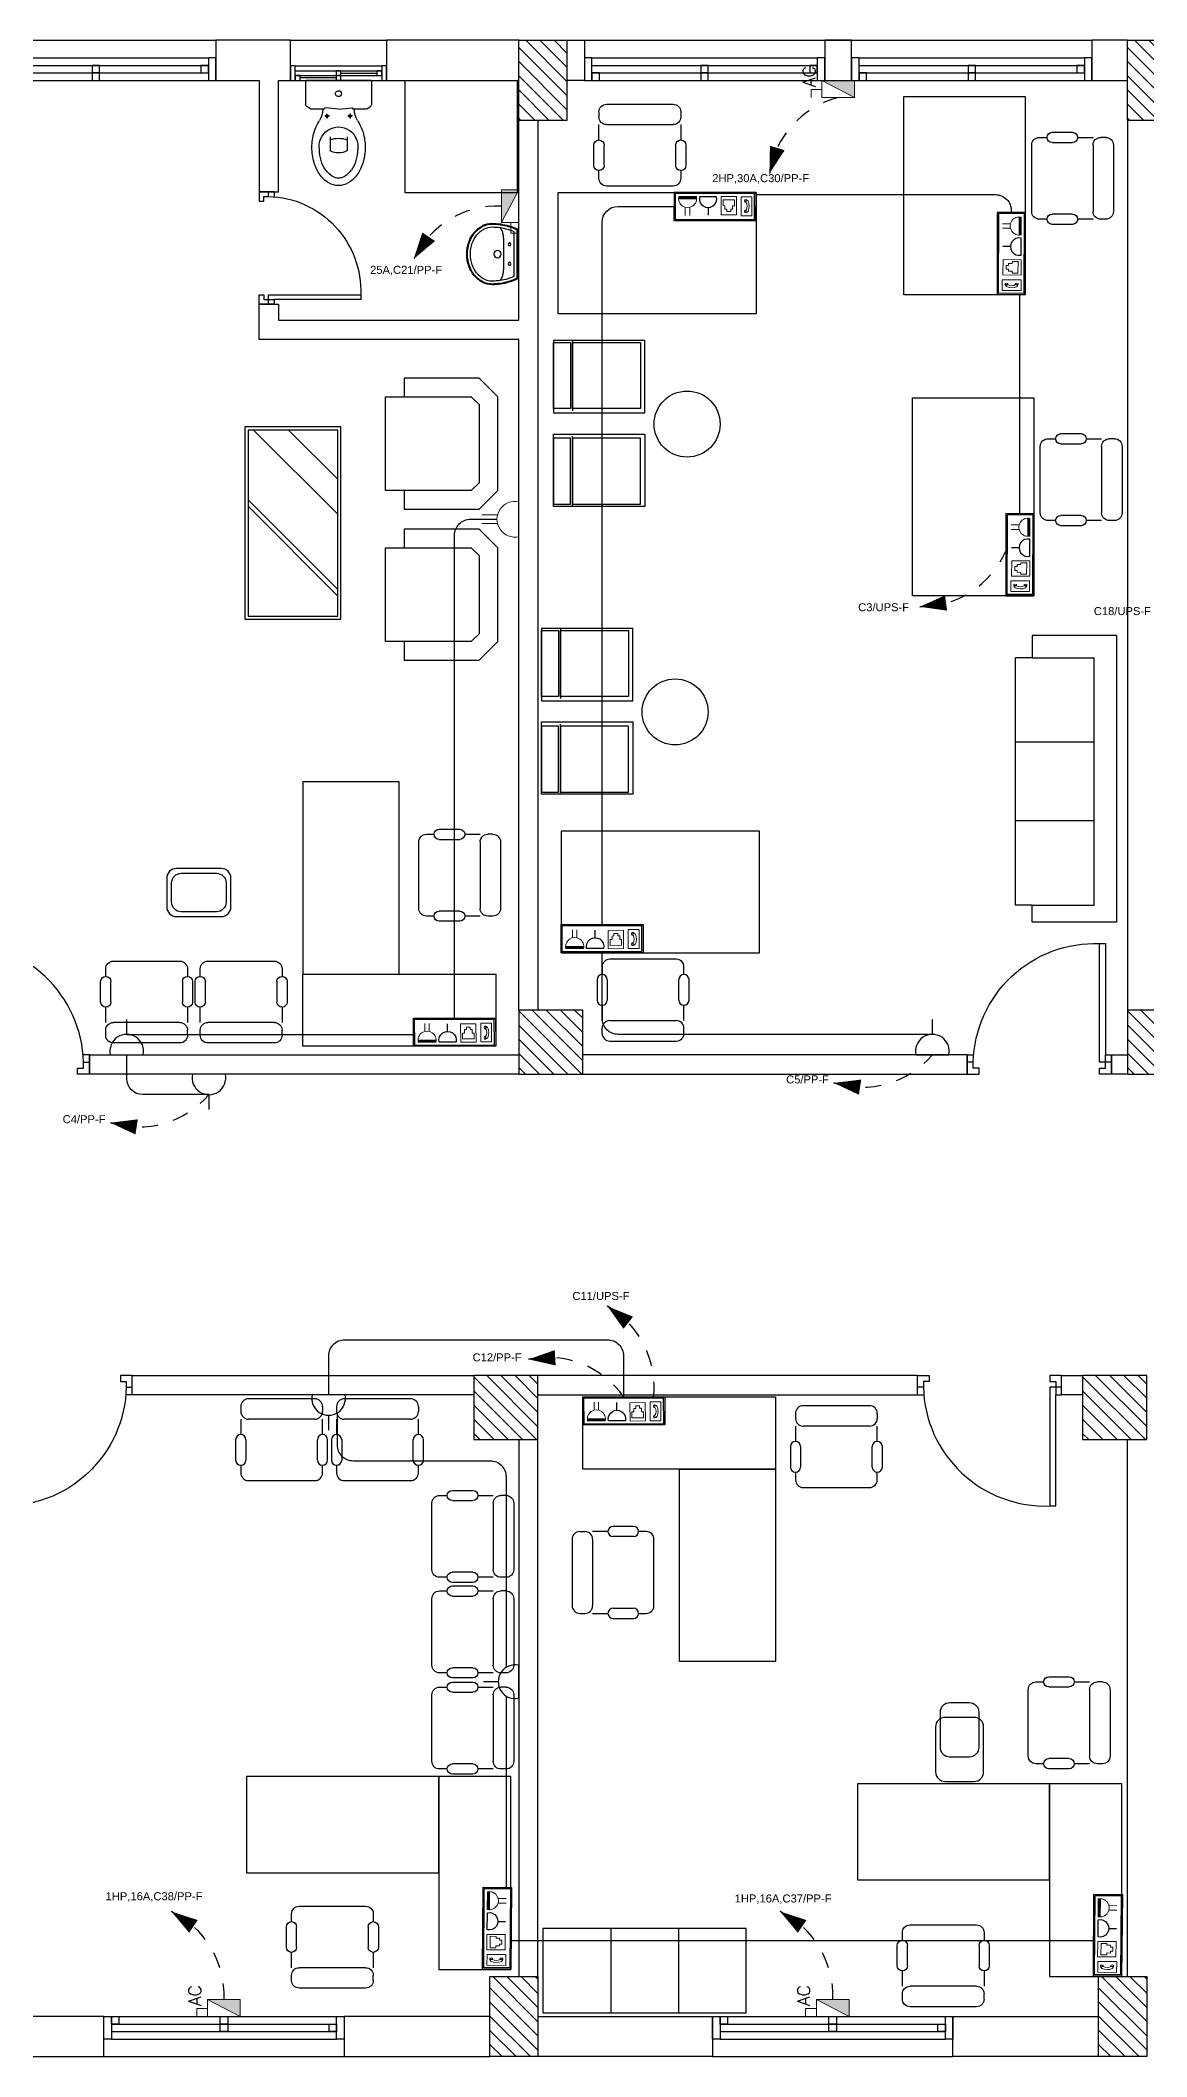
# Model space of a CAD drawing. Header units: metres. Extents: x -107 to 62, y 472 to 1032.
# Drawn here: x 38.63 to 45.54, y 482.81 to 495.39 of the extents above; entities that cross this region are included whole.
import ezdxf

# ---------------------------------------------------------------- set-up
doc = ezdxf.new("R2010")
doc.units = ezdxf.units.M
doc.header["$MEASUREMENT"] = 0
for name, pattern in [('ACAD_ISO02W100', [15, 12, -3]), ('DASHED', [0.75, 0.5, -0.25]), ('DASHED2', [0.375, 0.25, -0.125]), ('HIDDEN', [0.375, 0.25, -0.125])]:
    doc.linetypes.add(name, pattern=pattern)
doc.layers.get('0').update_dxf_attribs({"color": 8})
for name, color, linetype, lineweight in [('.', 7, 'Continuous', 9), ('Data & Telephone', 6, 'Continuous', 9), ('E-SOCKET', 2, 'Continuous', 25), ('E-TEXT-I', 4, 'Continuous', 30), ('Electrecalllll', 1, 'Continuous', 9), ('Legends', 3, 'Continuous', 9), ('lighting linea', 3, 'DASHED2', 0), ('power', 3, 'Continuous', 9)]:
    doc.layers.add(name, color=color, linetype=linetype, lineweight=lineweight)
for name, color, linetype in [('A-1st-FURN$0$A-FURN', 11, 'Continuous'), ('A-1st-FURN$0$ESYA', 11, 'Continuous'), ('A-1st-TOI$0$A-FLOR-PFIX', 140, 'Continuous'), ('A-1st-WALL$0$A-DOOR', 151, 'Continuous'), ('A-1st-WALL$0$A-GLAZ', 121, 'Continuous'), ('A-1st-WALL$0$A-WALL', 254, 'Continuous'), ('A-1st-WALL$0$A-WALL-ELEV', 31, 'Continuous'), ('A-COL-FNL$0$A-COLS-CONC', 6, 'Continuous'), ('A-COL-FNL$0$A-HTCH', 80, 'Continuous'), ('E-LEADER', 30, 'Continuous'), ('Layer1', 24, 'ACAD_ISO02W100'), ('Power W', 3, 'Continuous')]:
    doc.layers.add(name, color=color, linetype=linetype)
doc.styles.add('ROMANC', font='romanc.shx', dxfattribs={"height": 3})
doc.styles.get("Standard").update_dxf_attribs({"font": 'arial.ttf'})

# ---------------------------------------------------------------- blocks, each defined once
blk = doc.blocks.new('A-1st-TOI$0$105')
at = {"layer": 'A-1st-TOI$0$A-FLOR-PFIX'}
for p, q in [((-1.7, 1526.3), (39.7, 1526.3)), ((37.8, 1523.3), (0.2, 1523.3)), ((7.8, 1514.6), (3.2, 1514.2)), ((19, 1514.6), (7.8, 1514.6)), ((30.2, 1514.6), (19, 1514.6)), ((34.8, 1514.2), (30.2, 1514.6))]:
    blk.add_line(p, q, dxfattribs=at)
at = {"layer": 'A-1st-TOI$0$A-FLOR-PFIX', "color": 8}
blk.add_line((39.3, 1525.7), (-1.3, 1525.7), dxfattribs=at)
at = {"layer": 'A-1st-TOI$0$A-FLOR-PFIX'}
for centre in [(10.9, 1519.6), (27.1, 1519.6)]:
    blk.add_circle(centre, 1.21, dxfattribs=at)
at = {"layer": 'A-1st-TOI$0$A-FLOR-PFIX', "color": 8}
blk.add_circle((19, 1509.5), 3.04, dxfattribs=at)
at = {"layer": 'A-1st-TOI$0$A-FLOR-PFIX'}
for centre, radius, start, end in [((31.1, 1508.5), 37.3, 151.4654, 163.4828), ((31.1, 1508.5), 34.2, 154.4467, 163.4828), ((7, 1508.5), 34.2, 16.5172, 25.5533), ((7, 1508.5), 37.3, 16.5172, 28.5346), ((42.7, 1505), 49.4, 163.4828, 180), ((11, 1505), 17.7, 180, 206.7277), ((42.7, 1505), 46.4, 163.4828, 180), ((11, 1505), 14.7, 180, 206.7277), ((2.8, 1505.4), 8.46, 110.3115, 135.1981), ((5.8, 1497.3), 17.1, 98.7165, 110.3115), ((32.2, 1497.3), 17.1, 69.6885, 81.2835), ((35.2, 1505.4), 8.46, 44.8019, 69.6885), ((-4.7, 1505), 46.4, 0, 16.5172), ((27, 1505), 14.7, 333.2723, 360), ((-4.7, 1505), 49.4, 0, 16.5172), ((27, 1505), 17.7, 333.2723, 0), ((14.9, 1507), 22, 206.7277, 230.5599), ((14.9, 1507), 19, 206.7277, 230.5599), ((17.4, 1510), 26, 230.5599, 251.1848), ((17.4, 1510), 22.9, 230.5599, 251.1848), ((19, 1514.8), 28, 251.1848, 270), ((19, 1514.8), 28, 270, 288.8152), ((20.6, 1510), 22.9, 288.8152, 309.4401), ((20.6, 1510), 26, 288.8152, 309.4401), ((23.1, 1507), 19, 309.4401, 333.2723), ((23.1, 1507), 22, 309.4401, 333.2723), ((19, 1514.8), 31, 251.1848, 270), ((19, 1514.8), 31, 270, 288.8152)]:
    blk.add_arc(centre, radius, start, end, dxfattribs=at)
at = {"layer": 'A-1st-TOI$0$A-FLOR-PFIX', "color": 8}
for centre, radius, start, end in [((31.1, 1508.5), 36.6, 152.0283, 163.4828), ((7, 1508.5), 36.6, 16.5172, 27.9717), ((42.7, 1505), 48.8, 163.4828, 180), ((11, 1505), 17.1, 180, 206.7277), ((-4.7, 1505), 48.8, 0, 16.5172), ((27, 1505), 17.1, 333.2723, 360), ((14.9, 1507), 21.4, 206.7277, 230.5599), ((17.4, 1510), 25.4, 230.5599, 251.1848), ((20.6, 1510), 25.4, 288.8152, 309.4401), ((23.1, 1507), 21.4, 309.4401, 333.2723), ((19, 1514.8), 30.4, 251.1848, 270), ((19, 1514.8), 30.4, 270, 288.8152)]:
    blk.add_arc(centre, radius, start, end, dxfattribs=at)
blk = doc.blocks.new('A-1st-TOI$0$TOILET')
at = {"layer": 'A-1st-TOI$0$A-FLOR-PFIX'}
for p, q in [((-206, 79), (-206, -69)), ((201, 83), (-201, 83)), ((206, 79), (206, -69)), ((-176, -95), (-202, -77)), ((-93, -97), (-170, -97)), ((-87, -90), (-90, -95)), ((0, -97), (-83, -88)), ((0, -97), (83, -88)), ((86, -90), (88, -95)), ((170, -97), (92, -97)), ((176, -95), (202, -77))]:
    blk.add_line(p, q, dxfattribs=at)
at = {"layer": 'A-1st-TOI$0$A-FLOR-PFIX', "color": 8}
for p, q in [((-72, -125), (-72, -154)), ((72, -124), (72, -154)), ((-57, -139), (-86, -139)), ((87, -139), (58, -139)), ((-53, -269), (-53, -354)), ((53, -269), (53, -354))]:
    blk.add_line(p, q, dxfattribs=at)
at = {"layer": 'A-1st-TOI$0$A-FLOR-PFIX', "extrusion": (0, 0, -1)}
for centre, major_axis, start_param, end_param in [((-201, 79), (3.27, -3.27), 2.356194, 3.926991), ((201, 79), (3.27, 3.27), 5.497787, 7.068583), ((-196, -69), (6.53, 6.53), 2.976444, 3.926991), ((-170, -88), (6.53, 6.53), 2.356194, 2.976444), ((-243, -96), (102, -102), -0.779719, -0.263382), ((-93, -93), (2.61, 2.61), 1.293407, 2.356194), ((-83, -92), (2.61, -2.61), 2.864203, 4.034681), ((83, -92), (2.61, -2.61), 3.819301, 5.127948), ((92, -93), (2.61, -2.61), 0.785398, 1.986355), ((243, -96), (102, 102), 3.404975, 3.921312), ((170, -88), (6.53, -6.53), 0.165149, 0.785398), ((196, -69), (6.53, -6.53), -0.785398, 0.165149), ((173, -335), (240, -240), 2.356194, 2.638034), ((88, -310), (177, 177), 4.208831, 4.530769), ((0, -329), (85.8, 85.8), 3.768292, 7.227283), ((-88, -310), (177, -177), -1.389176, -1.067238), ((-173, -335), (240, -240), -1.067238, -0.785398), ((173, -335), (240, 240), 3.645151, 3.926991), ((173, -335), (207, -207), 2.074355, 2.310238), ((-173, -335), (207, 207), 0.831354, 1.067238), ((-173, -335), (240, 240), 0.785398, 1.067238), ((88, -360), (177, 177), 3.316917, 3.645151), ((34, -397), (131, -131), 1.320326, 1.74612), ((88, -360), (145, 145), 3.316917, 3.645151), ((34, -397), (98.1, 98.1), 2.891122, 3.316917), ((-34, -397), (98.1, -98.1), -0.175324, 0.250471), ((-34, -397), (131, 131), 1.395472, 1.821267), ((-88, -360), (145, -145), -0.503558, -0.175324), ((-88, -360), (177, -177), -0.503558, -0.175324), ((0, -455), (83.6, -83.6), 0.785398, 1.320326), ((0, -455), (50.9, -50.9), 0.785398, 1.320326), ((0, -455), (50.9, 50.9), 1.821267, 2.356194), ((0, -455), (83.6, 83.6), 1.821267, 2.356194)]:
    blk.add_ellipse(centre, major_axis=major_axis, ratio=1, start_param=start_param, end_param=end_param, dxfattribs=at)
at = {"layer": 'A-1st-TOI$0$A-FLOR-PFIX', "color": 8, "extrusion": (0, 0, -1)}
for centre, major_axis, start_param, end_param in [((0, 0), (13.1, -13.1), 0.785398, 3.926991), ((0, 0), (13.1, -13.1), 3.926991, 7.068583), ((-72, -139), (5.72, 5.72), 3.926991, 7.068583), ((-72, -139), (5.72, 5.72), 0.785398, 3.926991), ((72, -139), (5.72, 5.72), 3.926991, 7.068583), ((72, -139), (5.72, 5.72), 0.785398, 3.926991), ((0, -435), (111, 111), 5.153406, 5.842169), ((-49, -354), (2.61, 2.61), 2.846054, 3.926991), ((0, -261), (76.9, -76.9), 0.295539, 1.275258), ((49, -354), (2.61, -2.61), -0.785398, 0.295539)]:
    blk.add_ellipse(centre, major_axis=major_axis, ratio=1, start_param=start_param, end_param=end_param, dxfattribs=at)
blk = doc.blocks.new('A-1st-TOI')
at = {"layer": 'A-1st-TOI$0$A-FLOR-PFIX'}
blk.add_lwpolyline([(38857, 14165), (38157, 14165), (38157, 14865), (38813, 14865), (38857, 14865), (38857, 14615)], close=True, dxfattribs=at)
blk.add_blockref('A-1st-TOI$0$TOILET', (37741, 14783), dxfattribs=at)
at = {"layer": 'A-1st-TOI$0$A-FLOR-PFIX', "xscale": -7.444918917468441, "yscale": 7.444918917468441, "zscale": 7.444918917468441, "rotation": 270}
blk.add_blockref('A-1st-TOI$0$105', (27495, 13641), dxfattribs=at)
blk = doc.blocks.new('A-1st-WALL$0$DOO1')
at = {"layer": 'A-1st-WALL$0$A-DOOR'}
for q in [(-74, -74), (-34, -120)]:
    blk.add_line((-74, -120), q, dxfattribs=at)
blk.add_lwpolyline([(-37, -74), (-74, -74), (-74, 0), (0, 0), (0, -37), (-37, -37), (-37, -74, 0.418149), (752, -814)], format="xyb", dxfattribs=at)
blk.add_lwpolyline([(826, -74), (752, -74), (752, -814), (789, -814), (789, -120), (826, -120), (826, 0), (752, 0), (752, -37), (789, -37), (789, -120)], dxfattribs=at)
blk = doc.blocks.new('A-1st-WALL$0$Win 1600')
for p, q in [((-750, 150), (750, 150)), ((-750, 100), (750, 100)), ((-750, 50), (750, 50)), ((-750, 0), (750, 0))]:
    blk.add_line(p, q)
for points in [[(-800, 0), (-750, 0), (-750, 150), (-800, 150)], [(750, 0), (800, 0), (800, 150), (750, 150)], [(-750, 0), (-700, 0), (-700, 50), (-750, 50)], [(-25, 50), (25, 50), (25, 100), (-25, 100)], [(-25, 0), (25, 0), (25, 50), (-25, 50)], [(700, 50), (750, 50), (750, 100), (700, 100)]]:
    blk.add_lwpolyline(points, close=True)
blk = doc.blocks.new('A-1st-WALL$0$Win 1000')
for p, q in [((-450, 150), (450, 150)), ((-450, 100), (450, 100)), ((-450, 50), (450, 50)), ((-450, 0), (450, 0)), ((-25, 25), (-400, 25)), ((25, 75), (400, 75))]:
    blk.add_line(p, q)
for points in [[(-500, 0), (-450, 0), (-450, 150), (-500, 150)], [(-450, 0), (-400, 0), (-400, 50), (-450, 50)], [(-25, 50), (25, 50), (25, 100), (-25, 100)], [(-25, 0), (25, 0), (25, 50), (-25, 50)], [(400, 50), (450, 50), (450, 100), (400, 100)], [(450, 0), (500, 0), (500, 150), (450, 150)]]:
    blk.add_lwpolyline(points, close=True)
blk = doc.blocks.new('A-1st-WALL')
at = {"layer": 'A-1st-WALL$0$A-WALL'}
for p, q in [((37441, 15116), (36976, 15116)), ((36976, 15116), (36976, 14866)), ((37441, 14866), (37441, 15116)), ((38866, 15116), (38041, 15116)), ((38041, 15116), (38041, 14866)), ((39166, 15116), (39276, 15116)), ((39276, 15116), (39276, 14866)), ((40776, 15116), (40944, 15116)), ((40944, 15116), (40776, 15116)), ((40776, 15116), (40776, 14866)), ((40944, 14866), (40944, 15116)), ((42666, 15116), (42444, 15116)), ((42444, 15116), (42444, 14866)), ((36976, 14866), (37246, 14866)), ((37246, 14866), (37246, 14170)), ((37366, 14170), (37366, 14866)), ((37366, 14866), (37441, 14866)), ((38041, 14866), (38866, 14866)), ((39276, 14866), (39166, 14866)), ((40776, 14866), (40944, 14866)), ((42444, 14866), (42666, 14866)), ((38866, 13370), (38866, 14620)), ((38986, 14616), (38986, 9066)), ((42666, 14616), (42666, 9066)), ((37246, 14170), (37366, 14170)), ((37246, 13250), (37246, 13470)), ((37246, 13470), (37366, 13470)), ((37366, 13470), (37366, 13370)), ((37366, 13370), (38866, 13370)), ((38866, 13250), (37246, 13250)), ((38866, 9066), (38866, 13250)), ((36186, 8666), (36186, 8786)), ((36186, 8786), (38866, 8786)), ((41666, 8786), (39266, 8786)), ((41666, 8666), (41666, 8786)), ((42566, 8786), (42666, 8786)), ((42566, 8666), (42566, 8786)), ((38866, 8666), (36186, 8666)), ((39266, 8666), (41666, 8666)), ((42666, 8666), (42566, 8666)), ((36453, 6786), (38586, 6786)), ((36453, 6666), (36453, 6786)), ((41355, 6786), (38986, 6786)), ((41355, 6666), (41355, 6786)), ((42255, 6786), (42386, 6786)), ((42255, 6666), (42255, 6786)), ((38586, 6666), (36453, 6666)), ((38986, 6666), (41355, 6666)), ((42386, 6666), (42255, 6666)), ((38866, 6386), (38866, 3036)), ((38986, 3036), (38986, 6386)), ((42666, 3036), (42666, 6386)), ((36276, 2786), (35186, 2786)), ((36276, 2536), (36276, 2786)), ((38686, 2786), (37776, 2786)), ((37776, 2786), (37776, 2536)), ((38986, 2786), (40076, 2786)), ((40076, 2786), (40076, 2536)), ((41576, 2536), (41576, 2786)), ((41576, 2786), (42486, 2786)), ((35316, 2536), (36276, 2536)), ((37776, 2536), (38686, 2536)), ((40076, 2536), (38986, 2536)), ((42486, 2536), (41576, 2536))]:
    blk.add_line(p, q, dxfattribs=at)
at = {"layer": 'A-1st-WALL$0$A-WALL-ELEV'}
for p, q in [((35476, 15116), (36976, 15116)), ((37441, 15116), (38041, 15116)), ((39276, 15116), (40776, 15116)), ((40944, 15116), (42444, 15116)), ((36276, 2536), (37776, 2536)), ((40076, 2536), (41576, 2536))]:
    blk.add_line(p, q, dxfattribs=at)
at = {"layer": 'A-1st-WALL$0$A-DOOR', "xscale": -0.7780309869113328, "yscale": 0.7780309869113328, "zscale": 0.7780309869113328, "rotation": 90.00000000786747}
blk.add_blockref('A-1st-WALL$0$DOO1', (37246, 14113), dxfattribs=at)
at = {"layer": 'A-1st-WALL$0$A-DOOR', "rotation": 179.9999999921326}
blk.add_blockref('A-1st-WALL$0$DOO1', (36112, 8666), dxfattribs=at)
at = {"layer": 'A-1st-WALL$0$A-DOOR', "xscale": -1, "rotation": 180}
blk.add_blockref('A-1st-WALL$0$DOO1', (41740, 8666), dxfattribs=at)
at = {"layer": 'A-1st-WALL$0$A-DOOR', "xscale": -1}
blk.add_blockref('A-1st-WALL$0$DOO1', (36379, 6786), dxfattribs=at)
at = {"layer": 'A-1st-WALL$0$A-DOOR'}
blk.add_blockref('A-1st-WALL$0$DOO1', (41429, 6786), dxfattribs=at)
at = {"layer": 'A-1st-WALL$0$A-GLAZ'}
for name, p, xscale, yscale, zscale in [('A-1st-WALL$0$Win 1600', (36226, 14866), 0.9374999999999997, 0.9374999999999997, 0.9374999999999997), ('A-1st-WALL$0$Win 1600', (40026, 14866), 0.9374999999999997, 0.9374999999999997, 0.9374999999999997), ('A-1st-WALL$0$Win 1600', (41694, 14866), 0.9374999999999997, 0.9374999999999997, 0.9374999999999997), ('A-1st-WALL$0$Win 1000', (37741, 14866), 0.5999999999097964, 0.5999999999097964, 0.5999999999097964)]:
    blk.add_blockref(name, p, dxfattribs=dict(at, xscale=xscale, yscale=yscale, zscale=zscale))
at = {"layer": 'A-1st-WALL$0$A-GLAZ', "xscale": -0.9374999999999997, "yscale": 0.9374999999999997, "zscale": 0.9374999999999997, "rotation": 180}
for p in [(37026, 2786), (40826, 2786)]:
    blk.add_blockref('A-1st-WALL$0$Win 1600', p, dxfattribs=at)
blk = doc.blocks.new('A-1st-FURN$0$KOLTUKT')
at = {"layer": 'A-1st-FURN$0$ESYA'}
for p, q in [((-0.725, 0.4), (-0.675, 0.4)), ((-0.45, 0.4), (-0.6, 0.4)), ((-0.2, 0.45), (-0.4, 0.45)), ((-0.075, 0.4), (-0.15, 0.4)), ((-0.8, 0.325), (-0.8, -0.325)), ((-0.6, 0.325), (-0.6, -0.325)), ((-0.2, 0.35), (-0.4, 0.35)), ((0, -0.325), (0, 0.325)), ((-0.4, -0.35), (-0.2, -0.35)), ((-0.725, -0.4), (-0.675, -0.4)), ((-0.6, -0.4), (-0.45, -0.4)), ((-0.4, -0.45), (-0.2, -0.45)), ((-0.15, -0.4), (-0.075, -0.4))]:
    blk.add_line(p, q, dxfattribs=at)
for centre, radius, start, end in [((-0.725, 0.325), 0.075, 90, 180), ((-0.675, 0.325), 0.075, 0, 90), ((-0.4, 0.4), 0.05, 90, 270), ((-0.2, 0.4), 0.05, 270, 90), ((-0.075, 0.325), 0.075, 0, 90), ((-0.725, -0.325), 0.075, 180, 270), ((-0.675, -0.325), 0.075, 270, 0), ((-0.4, -0.4), 0.05, 90, 270), ((-0.2, -0.4), 0.05, 270, 90), ((-0.075, -0.325), 0.075, 270, 0)]:
    blk.add_arc(centre, radius, start, end, dxfattribs=at)
blk = doc.blocks.new('A-1st-FURN$0$table 1000')
at = {"layer": 'A-1st-FURN$0$A-FURN'}
for p, q in [((55, 1180), (580, 655)), ((273, 1180), (580, 874)), ((580, 185), (20, 745)), ((20, 705), (580, 145))]:
    blk.add_line(p, q, dxfattribs=at)
for points in [[(600, 1200), (0, 1200), (0, 0), (600, 0)], [(20, 20), (580, 20), (580, 1180), (20, 1180)]]:
    blk.add_lwpolyline(points, close=True, dxfattribs=at)
blk = doc.blocks.new('A-1st-FURN')
at = {"layer": 'A-1st-FURN$0$A-FURN', "linetype": 'Continuous'}
for p, q in [((39653, 13243), (39083, 13243)), ((39083, 13243), (39083, 12792)), ((39083, 12819), (39083, 13230)), ((39083, 13230), (39189, 13230)), ((39189, 13230), (39189, 12819)), ((39202, 13243), (39202, 12805)), ((39202, 13230), (39627, 13230)), ((39202, 12819), (39202, 13230)), ((39627, 13230), (39627, 12819)), ((39653, 12792), (39653, 13243)), ((39189, 12819), (39083, 12819)), ((39083, 12792), (39653, 12792)), ((39627, 12819), (39202, 12819)), ((39083, 12659), (39653, 12659)), ((39083, 12208), (39083, 12659)), ((39083, 12633), (39083, 12221)), ((39189, 12633), (39083, 12633)), ((39189, 12221), (39189, 12633)), ((39202, 12208), (39202, 12646)), ((39627, 12633), (39202, 12633)), ((39202, 12633), (39202, 12221)), ((39627, 12221), (39627, 12633)), ((39653, 12659), (39653, 12208)), ((39083, 12221), (39189, 12221)), ((39653, 12208), (39083, 12208)), ((39202, 12221), (39627, 12221)), ((39579, 11447), (39008, 11447)), ((39008, 11447), (39008, 10996)), ((39008, 11023), (39008, 11434)), ((39008, 11434), (39114, 11434)), ((39114, 11434), (39114, 11023)), ((39127, 11447), (39127, 11009)), ((39127, 11434), (39552, 11434)), ((39127, 11023), (39127, 11434)), ((39552, 11434), (39552, 11023)), ((39579, 10996), (39579, 11447)), ((42598, 11403), (42072, 11403)), ((42072, 11403), (42072, 11263)), ((42598, 11403), (42598, 9615)), ((42072, 11263), (41967, 11263)), ((41967, 9720), (41967, 11263)), ((42072, 11263), (42458, 11263)), ((42458, 9720), (42458, 11263)), ((39114, 11023), (39008, 11023)), ((39008, 10996), (39579, 10996)), ((39552, 11023), (39127, 11023)), ((39008, 10863), (39579, 10863)), ((39008, 10412), (39008, 10863)), ((39008, 10837), (39008, 10425)), ((39114, 10837), (39008, 10837)), ((39114, 10425), (39114, 10837)), ((39127, 10412), (39127, 10850)), ((39552, 10837), (39127, 10837)), ((39127, 10837), (39127, 10425)), ((39552, 10425), (39552, 10837)), ((39579, 10863), (39579, 10412)), ((42458, 10737), (41967, 10737)), ((39008, 10425), (39114, 10425)), ((39579, 10412), (39008, 10412)), ((39127, 10425), (39552, 10425)), ((42458, 10246), (41967, 10246)), ((42072, 9720), (41967, 9720)), ((42072, 9720), (42458, 9720)), ((42072, 9615), (42072, 9720)), ((42598, 9615), (42072, 9615))]:
    blk.add_line(p, q, dxfattribs=at)
at = {"layer": 'A-1st-FURN$0$A-FURN'}
for p, q in [((39440, 3335), (39440, 2809)), ((39863, 3335), (39863, 2809))]:
    blk.add_line(p, q, dxfattribs=at)
for points in [[(42028, 13529), (41270, 13529), (41270, 14766), (42028, 14766)], [(40348, 14167), (40348, 13409), (39112, 13409), (39112, 14167)], [(42082, 11650), (41324, 11650), (41324, 12886), (42082, 12886)], [(38119, 9290), (38119, 10490), (37519, 10490), (37519, 9290)], [(40368, 9423), (40368, 10181), (39131, 10181), (39131, 9423)], [(38722, 9290), (38722, 8840), (37519, 8840), (37519, 9290)], [(40469, 6652), (40469, 6202), (39266, 6202), (39266, 6652)], [(40469, 6202), (40469, 5002), (39869, 5002), (39869, 6202)], [(38367, 4283), (37167, 4283), (37167, 3683), (38367, 3683)], [(38817, 4283), (38367, 4283), (38367, 3080), (38817, 3080)], [(42180, 4239), (40980, 4239), (40980, 3639), (42180, 3639)], [(42630, 4239), (42180, 4239), (42180, 3036), (42630, 3036)], [(40286, 3335), (39017, 3335), (39017, 2809), (40286, 2809)]]:
    blk.add_lwpolyline(points, close=True, dxfattribs=at)
for points in [[(38151, 12308), (38151, 12191), (38619, 12191), (38736, 12308), (38736, 12892), (38619, 13009), (38151, 13009), (38151, 12892), (38570, 12892), (38619, 12844), (38619, 12356), (38570, 12308), (38034, 12308), (38034, 12892), (38570, 12892)], [(38151, 11366), (38151, 11249), (38619, 11249), (38736, 11366), (38736, 11950), (38619, 12067), (38151, 12067), (38151, 11950), (38570, 11950), (38619, 11901), (38619, 11414), (38570, 11366), (38034, 11366), (38034, 11950), (38570, 11950)]]:
    blk.add_lwpolyline(points, dxfattribs=at)
for points in [[(37069, 9709), (37069, 9889, 0.414214), (37009, 9949), (36729, 9949, 0.414214), (36669, 9889), (36669, 9709, 0.414214), (36729, 9649), (37009, 9649, 0.414214)], [(37039, 9859), (37039, 9739, -0.414214), (36979, 9679), (36759, 9679, -0.414214), (36699, 9739), (36699, 9859, -0.414214), (36759, 9919), (36979, 9919, -0.414214)], [(41558, 4745), (41678, 4745, -0.414214), (41738, 4685), (41738, 4465, -0.414214), (41678, 4405), (41558, 4405, -0.414214), (41498, 4465), (41498, 4685, -0.414214)], [(41708, 4653), (41528, 4653, 0.414214), (41468, 4593), (41468, 4313, 0.414214), (41528, 4253), (41708, 4253, 0.414214), (41768, 4313), (41768, 4593, 0.414214)]]:
    blk.add_lwpolyline(points, format="xyb", close=True, dxfattribs=at)
for centre in [(39917, 12722), (39842, 10926)]:
    blk.add_circle(centre, 206, dxfattribs=at)
for p, xscale, yscale, zscale, rotation in [((39622, 14207), -638.139513112259, 638.139513112259, 638.1395131122569, 90), ((36543, 9371), -638.1395131122569, 638.1395131122569, 638.1395131122569, 270), ((37133, 9371), -638.1395131122569, 638.1395131122569, 638.1395131122569, 270), ((39642, 9383), 638.139513112259, 638.139513112259, 638.139513112259, 90), ((37386, 6130), 638.1395131122569, 638.1395131122569, 638.1395131122569, 270), ((37984, 6130), 638.1395131122569, 638.1395131122569, 638.1395131122569, 270), ((40849, 6087), 638.1395131122569, 638.1395131122569, 638.1395131122569, 270), ((37703, 3474), -638.1395131122569, 638.1395131122569, 638.1395131122569, 270), ((41516, 3358), -638.1395131122569, 638.1395131122569, 638.1395131122569, 270)]:
    blk.add_blockref('A-1st-FURN$0$KOLTUKT', p, dxfattribs=dict(at, xscale=xscale, yscale=yscale, zscale=zscale, rotation=rotation))
at = {"layer": 'A-1st-FURN$0$A-FURN', "yscale": 638.1395131122569, "zscale": 638.1395131122569}
for p, xscale in [((42068, 14255), -638.1395131122569), ((42122, 12375), -638.1395131122569), ((38242, 9907), -638.1395131122569), ((38324, 5782), -638.1395131122569), ((39710, 5557), 638.1395131122569), ((38324, 5186), -638.1395131122569), ((42047, 4619), -638.1395131122569), ((38324, 4586), -638.1395131122569)]:
    blk.add_blockref('A-1st-FURN$0$KOLTUKT', p, dxfattribs=dict(at, xscale=xscale))
at = {"layer": 'A-1st-FURN$0$A-FURN'}
blk.add_blockref('A-1st-FURN$0$table 1000', (37156, 11504), dxfattribs=at)
blk = doc.blocks.new('A-COL-FNL')
at = {"layer": 'A-COL-FNL$0$A-HTCH'}
h = blk.add_hatch(dxfattribs=at)
h.set_pattern_fill('ANSI31', color=256, scale=500, angle=90)
h.paths.add_polyline_path([(38866, 15116), (39166, 15116), (39166, 14616), (38866, 14616)])
h = blk.add_hatch(dxfattribs=at)
h.set_pattern_fill('ANSI31', color=256, scale=500, angle=90)
h.paths.add_polyline_path([(42666, 15116), (42966, 15116), (42966, 14616), (42666, 14616)])
h = blk.add_hatch(dxfattribs=at)
h.set_pattern_fill('ANSI31', color=256, scale=500, angle=90)
h.paths.add_polyline_path([(39266, 8666), (39266, 9066), (38866, 9066), (38866, 8666)])
h = blk.add_hatch(dxfattribs=at)
h.set_pattern_fill('ANSI31', color=256, scale=500, angle=90)
h.paths.add_polyline_path([(43066, 8666), (43066, 9066), (42666, 9066), (42666, 8666)])
h = blk.add_hatch(dxfattribs=at)
h.set_pattern_fill('ANSI31', color=256, scale=500, angle=90)
h.paths.add_polyline_path([(38986, 6386), (38986, 6786), (38586, 6786), (38586, 6386)])
h = blk.add_hatch(dxfattribs=at)
h.set_pattern_fill('ANSI31', color=256, scale=500, angle=90)
h.paths.add_polyline_path([(42786, 6386), (42786, 6786), (42386, 6786), (42386, 6386)])
h = blk.add_hatch(dxfattribs=at)
h.set_pattern_fill('ANSI31', color=256, scale=500, angle=90)
h.paths.add_polyline_path([(38686, 3036), (38986, 3036), (38986, 2536), (38686, 2536)])
h = blk.add_hatch(dxfattribs=at)
h.set_pattern_fill('ANSI31', color=256, scale=500, angle=90)
h.paths.add_polyline_path([(42486, 3036), (42786, 3036), (42786, 2536), (42486, 2536)])
at = {"layer": 'A-COL-FNL$0$A-COLS-CONC'}
for points in [[(38866, 15116), (39166, 15116), (39166, 14616), (38866, 14616)], [(42666, 15116), (42966, 15116), (42966, 14616), (42666, 14616)], [(39266, 8666), (39266, 9066), (38866, 9066), (38866, 8666)], [(43066, 8666), (43066, 9066), (42666, 9066), (42666, 8666)], [(38986, 6386), (38986, 6786), (38586, 6786), (38586, 6386)], [(42786, 6386), (42786, 6786), (42386, 6786), (42386, 6386)], [(38686, 3036), (38986, 3036), (38986, 2536), (38686, 2536)], [(42486, 3036), (42786, 3036), (42786, 2536), (42486, 2536)]]:
    blk.add_lwpolyline(points, close=True, dxfattribs=at)
blk = doc.blocks.new('Network')
at = {"layer": 'Data & Telephone', "color": 6}
for p, q in [((1361.996, 129.2824), (1361.939, 129.2824)), ((1361.939, 129.2146), (1361.939, 129.2824)), ((1361.996, 129.2146), (1361.996, 129.2824)), ((1361.939, 129.2146), (1361.996, 129.2146)), ((1361.9533, 129.2484), (1361.9462, 129.2484)), ((1361.9462, 129.2268), (1361.9462, 129.2484)), ((1361.9462, 129.2268), (1361.9888, 129.2268)), ((1361.9605, 129.2615), (1361.9533, 129.2615)), ((1361.9533, 129.2615), (1361.9533, 129.2484)), ((1361.9745, 129.2703), (1361.9605, 129.2703)), ((1361.9605, 129.2703), (1361.9605, 129.2615)), ((1361.9745, 129.2703), (1361.9745, 129.2615)), ((1361.9745, 129.2615), (1361.9817, 129.2615)), ((1361.9817, 129.2615), (1361.9817, 129.2484)), ((1361.9817, 129.2484), (1361.9888, 129.2484)), ((1361.9888, 129.2268), (1361.9888, 129.2484))]:
    blk.add_line(p, q, dxfattribs=at)
blk = doc.blocks.new('DUPLEX SOCKET')
at = {"layer": 'power', "color": 2}
for p, q in [((0, 198), (0, -198)), ((240, 49), (417, 49)), ((240, -49), (417, -49))]:
    blk.add_line(p, q, dxfattribs=at)
blk.add_arc((44, 0), 202, 257.429, 102.5754, dxfattribs=at)
blk = doc.blocks.new('Telephone')
at = {"layer": 'Electrecalllll'}
for points in [[(1356.067, 130.372), (1356.064, 130.372), (1356.064, 130.337), (1356.067, 130.337)], [(1356.067, 130.23), (1356.064, 130.23), (1356.064, 130.195), (1356.067, 130.195)]]:
    blk.add_hatch(color=4, dxfattribs=at).paths.add_polyline_path(points)
at = {"layer": 'Electrecalllll', "color": 4}
for p, q in [((1356.082, 130.372), (1356.064, 130.372)), ((1356.064, 130.372), (1356.064, 130.337)), ((1356.082, 130.337), (1356.064, 130.337)), ((1356.082, 130.23), (1356.064, 130.23)), ((1356.064, 130.23), (1356.064, 130.195)), ((1356.082, 130.195), (1356.064, 130.195)), ((1356.067, 130.372), (1356.067, 130.337)), ((1356.067, 130.23), (1356.067, 130.195))]:
    blk.add_line(p, q, dxfattribs=at)
blk.add_lwpolyline([(1356.132, 130.415), (1355.984, 130.415), (1355.984, 130.156), (1356.132, 130.156)], close=True, dxfattribs=at)
for centre, radius, start, end in [((1356.188, 130.283), 0.167, 154.325, 204.7884), ((1356.09, 130.264), 0.0741, 223.9483, 249.7273), ((1356.086, 130.31), 0.0665, 109.3444, 136.9236), ((1356.16, 130.284), 0.11, 150.725, 209.275), ((1356.051, 130.355), 0.0353, 330.3482, 29.6518), ((1356.051, 130.212), 0.0353, 330.3482, 29.6518)]:
    blk.add_arc(centre, radius, start, end, dxfattribs=at)
blk = doc.blocks.new('h socket')
at = {"layer": 'E-SOCKET'}
for p, q in [((0, 0.144), (0, 0.248)), ((-0.115, 0), (0.115, 0))]:
    blk.add_line(p, q, dxfattribs=at)
blk.add_arc((0, 0.026), 0.118, 347.4312, 192.5776, dxfattribs=at)
blk = doc.blocks.new('H s')
at = {"xscale": 1.050492552334089, "yscale": 1.050492552334089, "zscale": 1.050492552334089}
blk.add_blockref('h socket', (0, 0), dxfattribs=at)
blk = doc.blocks.new('Floor Box 2')
at = {"layer": '.', "linetype": 'DASHED', "lineweight": 0, "ltscale": 0.4}
h = blk.add_hatch(color=2, dxfattribs=at)
h.dxf.hatch_style = 1
h.paths.add_polyline_path([(0.029, -0.027, 0.054926), (0.027, -0.04), (0.141, -0.04, 0.054906), (0.14, -0.028)])
for points in [[(0.512, -0.002), (0, 0), (-0.001, -0.177), (0.511, -0.178)], [(0.502, -0.009), (0.007, -0.007), (0.006, -0.17), (0.501, -0.171)]]:
    blk.add_lwpolyline(points, close=True)
at = {"layer": 'Legends', "color": 2, "linetype": 'DASHED', "lineweight": 0, "ltscale": 0.4}
blk.add_lwpolyline([(0.141, -0.04), (0.027, -0.04)], dxfattribs=at)
at = {"xscale": 0.4543284512265046, "yscale": 0.4543284512265046, "zscale": 0.4543284512265046, "rotation": 180}
blk.add_blockref('Telephone', (616.548, 59.105), dxfattribs=at)
at = {"layer": 'Data & Telephone', "color": 0, "lineweight": 60, "xscale": -1.685405181710514, "yscale": 1.685405181710514, "zscale": 1.685405181733448, "rotation": 179.6918616787939}
blk.add_blockref('Network', (-2293.921, 230.094), dxfattribs=at)
at = {"layer": 'Layer1', "linetype": 'Continuous', "lineweight": 35, "xscale": 0.4391741577047093, "yscale": 0.4391741577047093, "zscale": 0.4391741577047093, "rotation": 180}
blk.add_blockref('H s', (0.212, -0.028), dxfattribs=at)
at = {"layer": 'power', "xscale": -0.0002808277206373994, "yscale": 0.0002808277206373993, "zscale": 0.0002808277206373995, "rotation": 89.69844143202054}
blk.add_blockref('DUPLEX SOCKET', (0.084, -0.027), dxfattribs=at)
blk = doc.blocks.new('disconnector Switch')
at = {"layer": '.', "linetype": 'Continuous', "lineweight": 0, "ltscale": 0.4}
h = blk.add_hatch(color=3, dxfattribs=at)
h.dxf.hatch_style = 1
h.paths.add_polyline_path([(43.6, 154.7), (-37.8, 0), (43.6, 0)])
at = {"layer": 'power', "color": 3, "linetype": 'Continuous', "lineweight": 0, "ltscale": 0.02}
for p, q in [((0, 205.9), (-38.1, 205.9)), ((0, 154.7), (0, 205.9)), ((-37.8, 154.7), (-37.8, 0)), ((-37.8, 0), (43.6, 154.7)), ((43.6, 154.7), (-37.8, 154.7)), ((43.6, 0), (43.6, 154.7)), ((-37.8, 0), (43.6, 0))]:
    blk.add_line(p, q, dxfattribs=at)
blk = doc.blocks.new('*U130')
blk.add_line((-559, -64), (-628, -122))
blk.add_lwpolyline([(-628, -122, 0, 96, 0), (-493, -24, 96, 96, 0)], format="xyseb")
at = {"linetype": 'HIDDEN', "ltscale": 0.2}
blk.add_arc((-221, -539), 583, 67.7241, 134.241, dxfattribs=at)
blk = doc.blocks.new('sf32a')
at = {"layer": '.', "linetype": 'Continuous', "lineweight": 0, "ltscale": 0.4}
h = blk.add_hatch(color=3, dxfattribs=at)
h.dxf.hatch_style = 1
h.paths.add_polyline_path([(0.057, 0.204), (-0.05, 0), (0.057, 0)])
at = {"layer": 'power', "color": 3, "linetype": 'Continuous', "lineweight": 0, "ltscale": 0.02}
for p, q in [((0, 0.271), (-0.05, 0.271)), ((0, 0.204), (0, 0.271)), ((-0.05, 0.204), (-0.05, 0)), ((-0.05, 0), (0.057, 0.204)), ((0.057, 0.204), (-0.05, 0.204)), ((0.057, 0), (0.057, 0.204)), ((-0.05, 0), (0.057, 0))]:
    blk.add_line(p, q, dxfattribs=at)
at = {"layer": 'power', "color": 3, "linetype": 'Continuous', "lineweight": 0, "style": 'ROMANC'}
blk.add_text('AC', height=0.0786, dxfattribs=at).set_placement((0.015, 0.244))
blk = doc.blocks.new('*U127')
blk.add_line((233, 512), (309, 560))
blk.add_lwpolyline([(309, 560, 0, 96, 0), (175, 462, 96, 96, 0)], format="xyseb")
at = {"linetype": 'HIDDEN', "ltscale": 0.2}
blk.add_arc((581, 44), 583, 117.8068, 184.3237, dxfattribs=at)

msp = doc.modelspace()

# ---------------------------------------------------------------- linework, layer by layer
at = {"layer": 'Power W', "color": 6, "linetype": 'Continuous', "lineweight": 30, "ltscale": 0.4}
for points in [[(43.099, 494.424), (44.592, 494.424, -0.414734), (44.692, 494.323), (44.692, 494.313)], [(42.137, 489.87), (42.137, 494.251, -0.414092), (42.237, 494.351), (42.586, 494.351)], [(40.431, 486.937), (40.431, 487.18, -0.414214), (40.531, 487.28), (42.171, 487.28, -0.414214), (42.271, 487.18), (42.271, 486.923)], [(41.54, 485.237), (41.54, 486.423, 0.414214), (41.44, 486.523), (40.585, 486.523, -0.414214), (40.485, 486.623), (40.485, 486.825)]]:
    msp.add_lwpolyline(points, format="xyb", dxfattribs=at)
for points in [[(44.746, 492.433), (44.746, 493.8)], [(41.54, 483.863), (41.54, 485.056)], [(45.206, 483.529), (41.569, 483.529)]]:
    msp.add_lwpolyline(points, dxfattribs=at)
at = {"layer": 'Power W', "color": 7, "linetype": 'Continuous', "lineweight": 25, "ltscale": 0.4}
for points in [[(41.216, 489.287), (41.216, 492.299, -0.414214), (41.316, 492.399), (41.481, 492.399)], [(44.193, 489.185), (42.238, 489.185, -0.414718), (42.138, 489.285), (42.138, 489.693)], [(39.683, 488.809), (39.27, 488.809, -0.414191), (39.17, 488.909), (39.17, 489.057)]]:
    msp.add_lwpolyline(points, format="xyb", dxfattribs=at)
msp.add_lwpolyline([(39.17, 489.185), (40.96, 489.185)], dxfattribs=at)

# ---------------------------------------------------------------- block references
at = {"xscale": 0.001, "yscale": 0.001, "zscale": 0.001}
for name in ['A-1st-WALL', 'A-1st-FURN', 'A-1st-TOI']:
    msp.add_blockref(name, (2.751, 480.271), dxfattribs=at)
at = {"layer": 'E-LEADER'}
for name, p, xscale, yscale, zscale, rotation in [('*U130', (43.611, 495.03), 0.001, 0.001, 0.001, 36.86723096318565), ('*U130', (41.51, 494.352), 0.001, 0.001, 0.001, 19.94119348227059), ('*U127', (44.657, 492.201), 0.0009999999999999998, 0.0009999999999999998, 0.0009999999999999998, 151.8681075028112), ('*U127', (46.129, 492.177), 0.0009999999999999998, 0.0009999999999999998, 0.0009999999999999998, 151.8681075028112), ('*U127', (44.199, 489.057), 0.0009999999999999998, 0.0009999999999999998, 0.0009999999999999998, 134.7825950226649), ('*U127', (39.683, 488.809), 0.0009999999999999998, 0.0009999999999999998, 0.0009999999999999998, 134.7825950226649), ('*U130', (42.458, 486.918), 0.0009999999999999996, 0.0009999999999999996, 0.0009999999999999996, 285.7722979112255), ('*U130', (42.273, 486.922), 0.0009999999999999996, 0.0009999999999999996, 0.0009999999999999996, 327.4175656680608), ('*U130', (39.777, 483.164), 0.001, 0.001, 0.001, 289.9411934642562), ('*U130', (43.577, 483.164), 0.001, 0.001, 0.001, 289.9411934642562)]:
    msp.add_blockref(name, p, dxfattribs=dict(at, xscale=xscale, yscale=yscale, zscale=zscale, rotation=rotation))
at = {"layer": 'E-SOCKET', "color": 2, "linetype": 'DASHED', "lineweight": 0}
msp.add_blockref('Floor Box 2', (42.587, 494.439), dxfattribs=at)
at = {"layer": 'E-SOCKET', "color": 2, "linetype": 'DASHED', "lineweight": 0, "rotation": 270}
for p in [(44.781, 494.312), (44.835, 492.433)]:
    msp.add_blockref('Floor Box 2', p, dxfattribs=at)
at = {"layer": 'E-SOCKET', "color": 2, "linetype": 'DASHED', "lineweight": 0, "xscale": -1}
for p, rotation in [((41.882, 489.693), 180), ((40.961, 489.109), 180), ((42.018, 486.746), 180), ((41.395, 483.864), 89.3837233575841), ((45.208, 483.82), 89.3837233575841)]:
    msp.add_blockref('Floor Box 2', p, dxfattribs=dict(at, rotation=rotation))
at = {"layer": 'lighting linea', "color": 2, "linetype": 'DASHED', "ltscale": 0.4, "xscale": 0.001, "yscale": 0.001, "zscale": 0.001}
msp.add_blockref('A-COL-FNL', (2.751, 480.271), dxfattribs=at)
at = {"layer": 'power', "rotation": 90}
for p in [(43.713, 495.08), (39.879, 483.107), (43.679, 483.107)]:
    msp.add_blockref('sf32a', p, dxfattribs=at)
at = {"layer": 'power', "color": 2, "xscale": 0.0013164874928771, "yscale": 0.0013164874928771, "zscale": 0.0013164874928771, "rotation": 180}
msp.add_blockref('disconnector Switch', (41.567, 494.454), dxfattribs=at)
at = {"layer": 'power'}
for name, p, xscale, yscale, zscale, rotation in [('DUPLEX SOCKET', (41.617, 492.399), 0.0005520400674124, 0.0005520400674124, 0.0005520400674124, 180.0021931900576), ('H s', (39.683, 488.937), 0.8477581206247471, 0.8477581206247471, 0.8477581206247471, 180), ('H s', (40.43, 486.937), 0.8477581206247471, 0.8477581206247471, 0.8477581206247471, 180.0000000000159), ('H s', (41.617, 485.146), 0.8477581206247471, 0.8477581206247471, 0.8477581206247471, 90)]:
    msp.add_blockref(name, p, dxfattribs=dict(at, xscale=xscale, yscale=yscale, zscale=zscale, rotation=rotation))
at = {"layer": 'power', "xscale": 0.8477581206247471, "yscale": 0.8477581206247471, "zscale": 0.8477581206247471}
for p in [(39.17, 489.057), (44.199, 489.057)]:
    msp.add_blockref('H s', p, dxfattribs=at)

# ---------------------------------------------------------------- texts
at = {"layer": 'E-TEXT-I', "color": 3, "linetype": 'DASHED', "lineweight": 0, "ltscale": 0.4}
for s, height, p in [('2HP,30A,C30/PP-F', 0.04992, (42.825, 494.502)), ('25A,C21/PP-F', 0.04992, (40.689, 493.93)), ('C3/UPS-F', 0.0499, (43.736, 491.825, 0)), ('C18/UPS-F', 0.0499, (45.207, 491.801, 0)), ('C5/PP-F', 0.0499, (43.286, 488.879, 0)), ('C4/PP-F', 0.0499, (38.77, 488.631, 0)), ('C11/UPS-F', 0.0499, (41.952, 487.528)), ('C12/PP-F', 0.0499, (41.329, 487.145, 0)), ('1HP,16A,C38/PP-F', 0.04992, (39.038, 483.783)), ('1HP,16A,C37/PP-F', 0.04992, (42.965, 483.769))]:
    msp.add_text(s, height=height, dxfattribs=at).set_placement(p)

doc.saveas('drawing.dxf')
